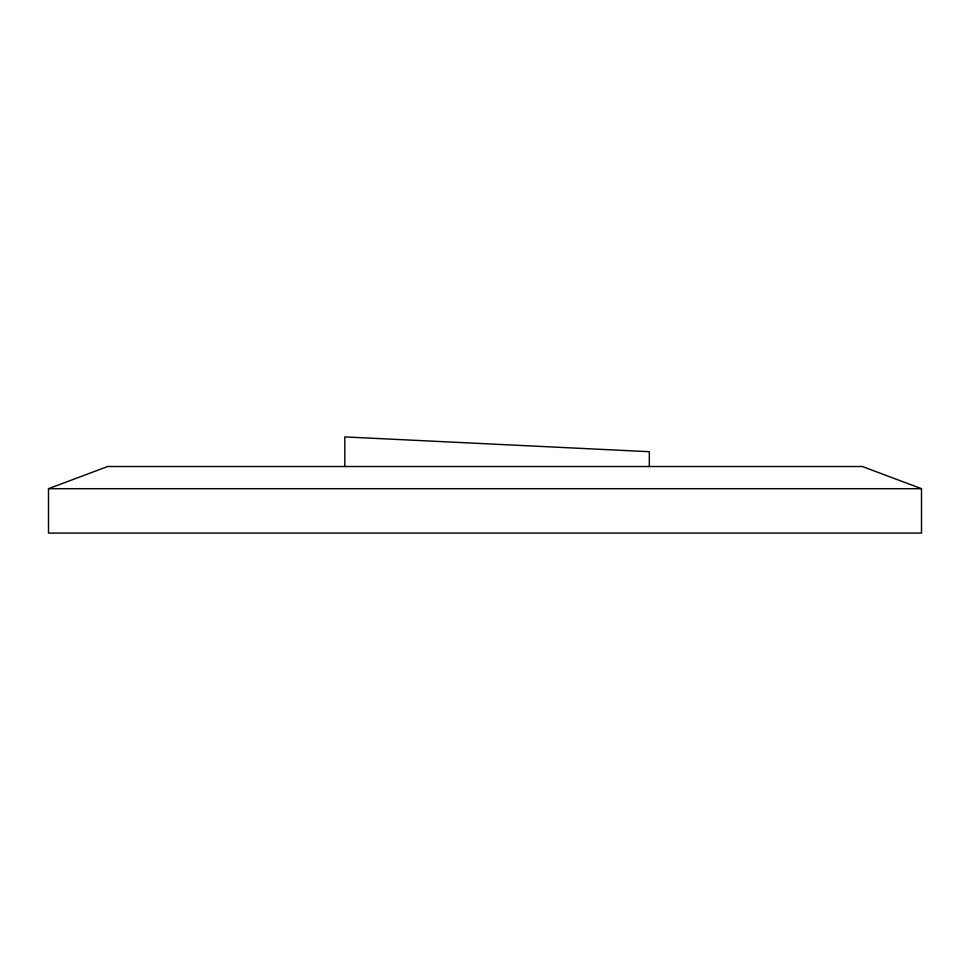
<?xml version="1.0" encoding="UTF-8"?>
<svg xmlns="http://www.w3.org/2000/svg" width="970" height="970" viewBox="0 0 970 970"><rect width="100%" height="100%" fill="white"/><g stroke="black" fill="none" stroke-linecap="round" stroke-linejoin="round"><path stroke-width="1.45" d="M48.5 488.698L107.682 466.509L862.318 466.509L921.5 488.698L921.5 533.088L48.5 533.088L48.5 488.698L921.5 488.698M649.33 466.509L649.33 451.705L344.823 436.912L344.823 466.509"/></g></svg>
